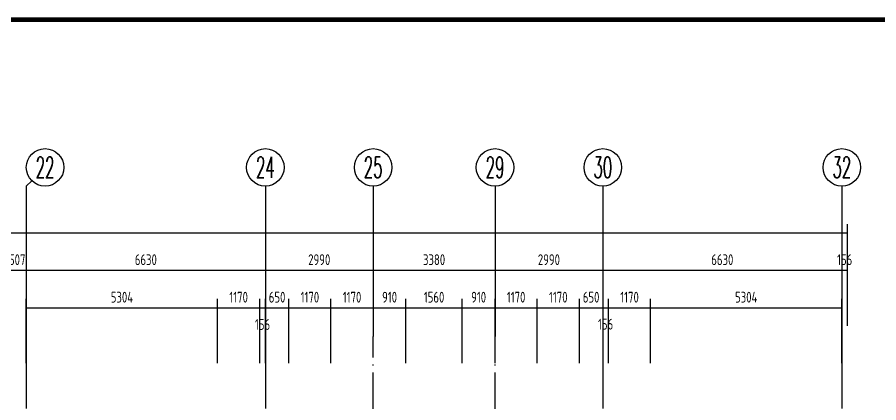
# Model space of a CAD drawing. Extents: x -726032 to 135930, y -151624 to 587044.
# Drawn here: x -569679 to -545783, y 520514 to 531209 of the extents above; entities that cross this region are included whole.
import ezdxf
from ezdxf.enums import TextEntityAlignment as Align

# ---------------------------------------------------------------- set-up
doc = ezdxf.new("R2010")
doc.units = 0
doc.header["$LTSCALE"] = 1000
doc.header["$MEASUREMENT"] = 0
doc.linetypes.add('DOTE', pattern=[2.42, 2, -0.2, 0.02, -0.2])
doc.layers.get('0').update_dxf_attribs({"linetype": 'CONTINUOUS'})
doc.layers.get('DEFPOINTS').update_dxf_attribs({"color": 1, "linetype": 'CONTINUOUS'})
for name, color, linetype in [('AXIS', 245, 'CONTINUOUS'), ('AXIS_TEXT', 7, 'CONTINUOUS'), ('DOTE', 8, 'DOTE'), ('PUB_DIM', 245, 'CONTINUOUS'), ('PUB_TITLE', 1, 'CONTINUOUS')]:
    doc.layers.add(name, color=color, linetype=linetype)
doc.styles.add('COMPLEX', font='COMPLEX')
doc.styles.add('DIM_FONT', font='isocp.shx', dxfattribs={"width": 0.8})
doc.dimstyles.new('AXIS', dxfattribs={"dimtxt": 300, "dimasz": 1, "dimexe": 250, "dimexo": 300, "dimgap": 150, "dimtad": 1, "dimdec": 0, "dimzin": 0, "dimdsep": 46, "dimtxsty": 'DIM_FONT', "dimcen": 0.09, "dimse1": 1, "dimse2": 1, "dimclrt": 142, "dimadec": 0, "dimazin": 0, "dimtfac": 1, "dimtdec": 0, "dimtix": 1, "dimtmove": 2, "dimatfit": 3, "dimfxl": 1, "dimtolj": 1, "dimtzin": 0, "dimarcsym": 0})
doc.dimstyles.new('DIMA', dxfattribs={"dimtxt": 300, "dimasz": 1, "dimexe": 250, "dimexo": 300, "dimgap": 150, "dimtad": 1, "dimdec": 0, "dimzin": 0, "dimdsep": 46, "dimtxsty": 'DIM_FONT', "dimcen": 0.09, "dimse1": 1, "dimclrt": 142, "dimadec": 0, "dimazin": 0, "dimtfac": 1, "dimtdec": 0, "dimtix": 1, "dimtmove": 2, "dimatfit": 3, "dimfxl": 1, "dimtolj": 1, "dimtzin": 0, "dimarcsym": 0})
doc.dimstyles.new('DIMB', dxfattribs={"dimtxt": 300, "dimasz": 1, "dimexe": 250, "dimexo": 300, "dimgap": 150, "dimtad": 1, "dimdec": 0, "dimzin": 0, "dimdsep": 46, "dimtxsty": 'DIM_FONT', "dimcen": 0.09, "dimse2": 1, "dimclrt": 142, "dimadec": 0, "dimazin": 0, "dimtfac": 1, "dimtdec": 0, "dimtix": 1, "dimtmove": 2, "dimatfit": 3, "dimfxl": 1, "dimtolj": 1, "dimtzin": 0, "dimarcsym": 0})
doc.dimstyles.new('DIMN', dxfattribs={"dimtxt": 300, "dimasz": 1, "dimexe": 250, "dimexo": 300, "dimgap": 150, "dimtad": 1, "dimdec": 0, "dimzin": 0, "dimdsep": 46, "dimtxsty": 'DIM_FONT', "dimcen": 0.09, "dimclrt": 142, "dimadec": 0, "dimazin": 0, "dimtfac": 1, "dimtdec": 0, "dimtix": 1, "dimtmove": 2, "dimatfit": 3, "dimfxl": 1, "dimtolj": 1, "dimtzin": 0, "dimarcsym": 0})

# ---------------------------------------------------------------- blocks, each defined once
blk = doc.blocks.new('*D123')
at = {"layer": 'DEFPOINTS', "color": 0, "transparency": 16777216}
for p in [(-555257, 523143), (-555257, 521312), (-554087, 521312)]:
    blk.add_point(p, dxfattribs=at)
at = {"layer": 'PUB_DIM', "color": 0, "lineweight": -2, "transparency": 16777216}
for p, q in [((-555257, 521612), (-555257, 523393)), ((-554087, 521612), (-554087, 523393)), ((-554088, 523143), (-555256, 523143))]:
    blk.add_line(p, q, dxfattribs=at)
at = {"layer": 'PUB_DIM', "color": 0, "transparency": 16777216}
for points in [[(-555256, 523144), (-555256, 523143), (-555257, 523143)], [(-554088, 523144), (-554088, 523143), (-554087, 523143)]]:
    blk.add_solid(points, dxfattribs=at)
at = {"layer": 'PUB_DIM', "color": 142, "transparency": 16777216, "insert": (-554672, 523443), "char_height": 300, "attachment_point": 5, "style": 'DIM_FONT'}
blk.add_mtext('\\A1;1170', dxfattribs=at)
blk = doc.blocks.new('*D2893')
at = {"layer": 'AXIS', "color": 0, "lineweight": -2, "transparency": 16777216}
blk.add_line((-553438, 524183), (-556426, 524183), dxfattribs=at)
at = {"layer": 'AXIS', "color": 0, "transparency": 16777216}
for points in [[(-556426, 524184), (-556426, 524183), (-556427, 524183)], [(-553438, 524184), (-553438, 524183), (-553437, 524183)]]:
    blk.add_solid(points, dxfattribs=at)
at = {"layer": 'DEFPOINTS', "color": 0, "transparency": 16777216}
for p in [(-556427, 524183), (-556427, 522352), (-553437, 522352)]:
    blk.add_point(p, dxfattribs=at)
at = {"layer": 'AXIS', "color": 142, "transparency": 16777216, "insert": (-554932, 524483), "char_height": 300, "attachment_point": 5, "style": 'DIM_FONT'}
blk.add_mtext('\\A1;2990', dxfattribs=at)
blk = doc.blocks.new('*D131')
at = {"layer": 'AXIS', "color": 0, "lineweight": -2, "transparency": 16777216}
for p, q in [((-615330, 522652), (-615330, 525473)), ((-546651, 522652), (-546651, 525473)), ((-546652, 525223), (-615329, 525223))]:
    blk.add_line(p, q, dxfattribs=at)
at = {"layer": 'AXIS', "color": 0, "transparency": 16777216}
for points in [[(-615329, 525224), (-615329, 525223), (-615330, 525223)], [(-546652, 525224), (-546652, 525223), (-546651, 525223)]]:
    blk.add_solid(points, dxfattribs=at)
at = {"layer": 'DEFPOINTS', "color": 0, "transparency": 16777216}
for p in [(-615330, 525223), (-615330, 522352), (-546651, 522352)]:
    blk.add_point(p, dxfattribs=at)
at = {"layer": 'AXIS', "color": 142, "transparency": 16777216, "insert": (-580990, 525523), "char_height": 300, "attachment_point": 5, "style": 'DIM_FONT'}
blk.add_mtext('\\A1;68679', dxfattribs=at)
blk = doc.blocks.new('*D431')
at = {"layer": 'DEFPOINTS', "color": 0, "transparency": 16777216}
for p in [(-569427, 523143), (-569427, 521312), (-564123, 521312)]:
    blk.add_point(p, dxfattribs=at)
at = {"layer": 'PUB_DIM', "color": 0, "lineweight": -2, "transparency": 16777216}
for p, q in [((-569427, 521612), (-569427, 523393)), ((-564123, 521612), (-564123, 523393)), ((-564124, 523143), (-569426, 523143))]:
    blk.add_line(p, q, dxfattribs=at)
at = {"layer": 'PUB_DIM', "color": 0, "transparency": 16777216}
for points in [[(-569426, 523144), (-569426, 523143), (-569427, 523143)], [(-564124, 523144), (-564124, 523143), (-564123, 523143)]]:
    blk.add_solid(points, dxfattribs=at)
at = {"layer": 'PUB_DIM', "color": 142, "transparency": 16777216, "insert": (-566775, 523443), "char_height": 300, "attachment_point": 5, "style": 'DIM_FONT'}
blk.add_mtext('\\A1;5304', dxfattribs=at)
blk = doc.blocks.new('*D3101')
at = {"layer": 'AXIS', "color": 0, "lineweight": -2, "transparency": 16777216}
blk.add_line((-562798, 524183), (-569426, 524183), dxfattribs=at)
at = {"layer": 'AXIS', "color": 0, "transparency": 16777216}
for points in [[(-569426, 524184), (-569426, 524183), (-569427, 524183)], [(-562798, 524184), (-562798, 524183), (-562797, 524183)]]:
    blk.add_solid(points, dxfattribs=at)
at = {"layer": 'DEFPOINTS', "color": 0, "transparency": 16777216}
for p in [(-569427, 524183), (-569427, 522352), (-562797, 522352)]:
    blk.add_point(p, dxfattribs=at)
at = {"layer": 'AXIS', "color": 142, "transparency": 16777216, "insert": (-566112, 524483), "char_height": 300, "attachment_point": 5, "style": 'DIM_FONT'}
blk.add_mtext('\\A1;6630', dxfattribs=at)
blk = doc.blocks.new('*D3102')
at = {"layer": 'AXIS', "color": 0, "lineweight": -2, "transparency": 16777216}
for p, q in [((-569935, 524183), (-569936, 524183)), ((-569427, 524183), (-569934, 524183)), ((-569426, 524183), (-569425, 524183))]:
    blk.add_line(p, q, dxfattribs=at)
at = {"layer": 'AXIS', "color": 0, "transparency": 16777216}
for points in [[(-569935, 524184), (-569935, 524183), (-569934, 524183)], [(-569426, 524184), (-569426, 524183), (-569427, 524183)]]:
    blk.add_solid(points, dxfattribs=at)
at = {"layer": 'DEFPOINTS', "color": 0, "transparency": 16777216}
for p in [(-569934, 524183), (-569934, 522352), (-569427, 522352)]:
    blk.add_point(p, dxfattribs=at)
at = {"layer": 'AXIS', "color": 142, "transparency": 16777216, "insert": (-569680, 524483), "char_height": 300, "attachment_point": 5, "style": 'DIM_FONT'}
blk.add_mtext('\\A1;507', dxfattribs=at)
blk = doc.blocks.new('_AXISO2')
blk.add_line((0.354, 0.146), (0.5, 0))
blk.add_circle((0, 0.5), 0.5)
at = {"layer": 'AXIS_TEXT', "style": 'COMPLEX', "width": 1.041667}
blk.add_attdef('A', text='', height=0.56, dxfattribs=at).set_placement((-0.25, 0.22), (0.25, 0.22), align=Align.FIT)
blk = doc.blocks.new('*D446')
at = {"layer": 'DEFPOINTS', "color": 0, "transparency": 16777216}
for p in [(-558897, 523143), (-558897, 521312), (-557337, 521312)]:
    blk.add_point(p, dxfattribs=at)
at = {"layer": 'PUB_DIM', "color": 0, "lineweight": -2, "transparency": 16777216}
for p, q in [((-558897, 521612), (-558897, 523393)), ((-557337, 521612), (-557337, 523393)), ((-557338, 523143), (-558896, 523143))]:
    blk.add_line(p, q, dxfattribs=at)
at = {"layer": 'PUB_DIM', "color": 0, "transparency": 16777216}
for points in [[(-558896, 523144), (-558896, 523143), (-558897, 523143)], [(-557338, 523144), (-557338, 523143), (-557337, 523143)]]:
    blk.add_solid(points, dxfattribs=at)
at = {"layer": 'PUB_DIM', "color": 142, "transparency": 16777216, "insert": (-558117, 523443), "char_height": 300, "attachment_point": 5, "style": 'DIM_FONT'}
blk.add_mtext('\\A1;1560', dxfattribs=at)
blk = doc.blocks.new('*D3546')
at = {"layer": 'DEFPOINTS', "color": 0, "transparency": 16777216}
for p in [(-559807, 523143), (-559807, 521312), (-558897, 521312)]:
    blk.add_point(p, dxfattribs=at)
at = {"layer": 'PUB_DIM', "color": 0, "lineweight": -2, "transparency": 16777216}
for p, q in [((-558897, 521612), (-558897, 523393)), ((-558898, 523143), (-559806, 523143))]:
    blk.add_line(p, q, dxfattribs=at)
at = {"layer": 'PUB_DIM', "color": 0, "transparency": 16777216}
for points in [[(-559806, 523144), (-559806, 523143), (-559807, 523143)], [(-558898, 523144), (-558898, 523143), (-558897, 523143)]]:
    blk.add_solid(points, dxfattribs=at)
at = {"layer": 'PUB_DIM', "color": 142, "transparency": 16777216, "insert": (-559352, 523443), "char_height": 300, "attachment_point": 5, "style": 'DIM_FONT'}
blk.add_mtext('\\A1;910', dxfattribs=at)
blk = doc.blocks.new('*D447')
at = {"layer": 'DEFPOINTS', "color": 0, "transparency": 16777216}
for p in [(-562797, 523143), (-562797, 521312), (-562147, 521312)]:
    blk.add_point(p, dxfattribs=at)
at = {"layer": 'PUB_DIM', "color": 0, "lineweight": -2, "transparency": 16777216}
for p, q in [((-562797, 521612), (-562797, 523393)), ((-562147, 521612), (-562147, 523393)), ((-562798, 523143), (-562799, 523143)), ((-562147, 523143), (-562797, 523143)), ((-562146, 523143), (-562145, 523143))]:
    blk.add_line(p, q, dxfattribs=at)
at = {"layer": 'PUB_DIM', "color": 0, "transparency": 16777216}
for points in [[(-562798, 523144), (-562798, 523143), (-562797, 523143)], [(-562146, 523144), (-562146, 523143), (-562147, 523143)]]:
    blk.add_solid(points, dxfattribs=at)
at = {"layer": 'PUB_DIM', "color": 142, "transparency": 16777216, "insert": (-562472, 523443), "char_height": 300, "attachment_point": 5, "style": 'DIM_FONT'}
blk.add_mtext('\\A1;650', dxfattribs=at)
blk = doc.blocks.new('*D448')
at = {"layer": 'DEFPOINTS', "color": 0, "transparency": 16777216}
for p in [(-562953, 523143), (-562953, 521312), (-562797, 521312)]:
    blk.add_point(p, dxfattribs=at)
at = {"layer": 'PUB_DIM', "color": 0, "lineweight": -2, "transparency": 16777216}
for p, q in [((-562953, 521612), (-562953, 523393)), ((-562797, 521612), (-562797, 523393)), ((-562954, 523143), (-562955, 523143)), ((-562797, 523143), (-562953, 523143)), ((-562796, 523143), (-562795, 523143))]:
    blk.add_line(p, q, dxfattribs=at)
at = {"layer": 'PUB_DIM', "color": 0, "transparency": 16777216}
for points in [[(-562954, 523144), (-562954, 523143), (-562953, 523143)], [(-562796, 523144), (-562796, 523143), (-562797, 523143)]]:
    blk.add_solid(points, dxfattribs=at)
at = {"layer": 'PUB_DIM', "color": 142, "transparency": 16777216, "insert": (-562875, 522685), "char_height": 300, "attachment_point": 5, "style": 'DIM_FONT'}
blk.add_mtext('\\A1;156', dxfattribs=at)
blk = doc.blocks.new('*D449')
at = {"layer": 'DEFPOINTS', "color": 0, "transparency": 16777216}
for p in [(-562147, 523143), (-562147, 521312), (-560977, 521312)]:
    blk.add_point(p, dxfattribs=at)
at = {"layer": 'PUB_DIM', "color": 0, "lineweight": -2, "transparency": 16777216}
for p, q in [((-562147, 521612), (-562147, 523393)), ((-560977, 521612), (-560977, 523393)), ((-560978, 523143), (-562146, 523143))]:
    blk.add_line(p, q, dxfattribs=at)
at = {"layer": 'PUB_DIM', "color": 0, "transparency": 16777216}
for points in [[(-562146, 523144), (-562146, 523143), (-562147, 523143)], [(-560978, 523144), (-560978, 523143), (-560977, 523143)]]:
    blk.add_solid(points, dxfattribs=at)
at = {"layer": 'PUB_DIM', "color": 142, "transparency": 16777216, "insert": (-561562, 523443), "char_height": 300, "attachment_point": 5, "style": 'DIM_FONT'}
blk.add_mtext('\\A1;1170', dxfattribs=at)
blk = doc.blocks.new('*D3104')
at = {"layer": 'AXIS', "color": 0, "lineweight": -2, "transparency": 16777216}
blk.add_line((-559808, 524183), (-562796, 524183), dxfattribs=at)
at = {"layer": 'AXIS', "color": 0, "transparency": 16777216}
for points in [[(-562796, 524184), (-562796, 524183), (-562797, 524183)], [(-559808, 524184), (-559808, 524183), (-559807, 524183)]]:
    blk.add_solid(points, dxfattribs=at)
at = {"layer": 'DEFPOINTS', "color": 0, "transparency": 16777216}
for p in [(-562797, 524183), (-562797, 522352), (-559807, 522352)]:
    blk.add_point(p, dxfattribs=at)
at = {"layer": 'AXIS', "color": 142, "transparency": 16777216, "insert": (-561302, 524483), "char_height": 300, "attachment_point": 5, "style": 'DIM_FONT'}
blk.add_mtext('\\A1;2990', dxfattribs=at)
blk = doc.blocks.new('*D1675')
at = {"layer": 'DEFPOINTS', "color": 0, "transparency": 16777216}
for p in [(-560977, 523143), (-560977, 521312), (-559807, 521312)]:
    blk.add_point(p, dxfattribs=at)
at = {"layer": 'PUB_DIM', "color": 0, "lineweight": -2, "transparency": 16777216}
for p, q in [((-560977, 521612), (-560977, 523393)), ((-559808, 523143), (-560976, 523143))]:
    blk.add_line(p, q, dxfattribs=at)
at = {"layer": 'PUB_DIM', "color": 0, "transparency": 16777216}
for points in [[(-560976, 523144), (-560976, 523143), (-560977, 523143)], [(-559808, 523144), (-559808, 523143), (-559807, 523143)]]:
    blk.add_solid(points, dxfattribs=at)
at = {"layer": 'PUB_DIM', "color": 142, "transparency": 16777216, "insert": (-560392, 523443), "char_height": 300, "attachment_point": 5, "style": 'DIM_FONT'}
blk.add_mtext('\\A1;1170', dxfattribs=at)
blk = doc.blocks.new('_AXISO')
blk.add_circle((0, 0), 0.5)
at = {"layer": 'AXIS_TEXT', "style": 'COMPLEX', "width": 1.041667}
blk.add_attdef('A', text='', height=0.56, dxfattribs=at).set_placement((-0.25, -0.28), (0.25, -0.28), align=Align.FIT)
blk = doc.blocks.new('*D452')
at = {"layer": 'DEFPOINTS', "color": 0, "transparency": 16777216}
for p in [(-564123, 523143), (-564123, 521312), (-562953, 521312)]:
    blk.add_point(p, dxfattribs=at)
at = {"layer": 'PUB_DIM', "color": 0, "lineweight": -2, "transparency": 16777216}
for p, q in [((-564123, 521612), (-564123, 523393)), ((-562953, 521612), (-562953, 523393)), ((-562954, 523143), (-564122, 523143))]:
    blk.add_line(p, q, dxfattribs=at)
at = {"layer": 'PUB_DIM', "color": 0, "transparency": 16777216}
for points in [[(-564122, 523144), (-564122, 523143), (-564123, 523143)], [(-562954, 523144), (-562954, 523143), (-562953, 523143)]]:
    blk.add_solid(points, dxfattribs=at)
at = {"layer": 'PUB_DIM', "color": 142, "transparency": 16777216, "insert": (-563538, 523443), "char_height": 300, "attachment_point": 5, "style": 'DIM_FONT'}
blk.add_mtext('\\A1;1170', dxfattribs=at)
blk = doc.blocks.new('*D1676')
at = {"layer": 'DEFPOINTS', "color": 0, "transparency": 16777216}
for p in [(-557337, 523143), (-557337, 521312), (-556427, 521312)]:
    blk.add_point(p, dxfattribs=at)
at = {"layer": 'PUB_DIM', "color": 0, "lineweight": -2, "transparency": 16777216}
for p, q in [((-557337, 521612), (-557337, 523393)), ((-556428, 523143), (-557336, 523143))]:
    blk.add_line(p, q, dxfattribs=at)
at = {"layer": 'PUB_DIM', "color": 0, "transparency": 16777216}
for points in [[(-557336, 523144), (-557336, 523143), (-557337, 523143)], [(-556428, 523144), (-556428, 523143), (-556427, 523143)]]:
    blk.add_solid(points, dxfattribs=at)
at = {"layer": 'PUB_DIM', "color": 142, "transparency": 16777216, "insert": (-556882, 523443), "char_height": 300, "attachment_point": 5, "style": 'DIM_FONT'}
blk.add_mtext('\\A1;910', dxfattribs=at)
blk = doc.blocks.new('*D3107')
at = {"layer": 'AXIS', "color": 0, "lineweight": -2, "transparency": 16777216}
blk.add_line((-556428, 524183), (-559806, 524183), dxfattribs=at)
at = {"layer": 'AXIS', "color": 0, "transparency": 16777216}
for points in [[(-559806, 524184), (-559806, 524183), (-559807, 524183)], [(-556428, 524184), (-556428, 524183), (-556427, 524183)]]:
    blk.add_solid(points, dxfattribs=at)
at = {"layer": 'DEFPOINTS', "color": 0, "transparency": 16777216}
for p in [(-559807, 524183), (-559807, 522352), (-556427, 522352)]:
    blk.add_point(p, dxfattribs=at)
at = {"layer": 'AXIS', "color": 142, "transparency": 16777216, "insert": (-558117, 524483), "char_height": 300, "attachment_point": 5, "style": 'DIM_FONT'}
blk.add_mtext('\\A1;3380', dxfattribs=at)
blk = doc.blocks.new('*D454')
at = {"layer": 'DEFPOINTS', "color": 0, "transparency": 16777216}
for p in [(-556427, 523143), (-556427, 521312), (-555257, 521312)]:
    blk.add_point(p, dxfattribs=at)
at = {"layer": 'PUB_DIM', "color": 0, "lineweight": -2, "transparency": 16777216}
for p, q in [((-556427, 521612), (-556427, 523393)), ((-555257, 521612), (-555257, 523393)), ((-555258, 523143), (-556426, 523143))]:
    blk.add_line(p, q, dxfattribs=at)
at = {"layer": 'PUB_DIM', "color": 0, "transparency": 16777216}
for points in [[(-556426, 523144), (-556426, 523143), (-556427, 523143)], [(-555258, 523144), (-555258, 523143), (-555257, 523143)]]:
    blk.add_solid(points, dxfattribs=at)
at = {"layer": 'PUB_DIM', "color": 142, "transparency": 16777216, "insert": (-555842, 523443), "char_height": 300, "attachment_point": 5, "style": 'DIM_FONT'}
blk.add_mtext('\\A1;1170', dxfattribs=at)
blk = doc.blocks.new('*D3160')
at = {"layer": 'AXIS', "color": 0, "lineweight": -2, "transparency": 16777216}
for p, q in [((-546808, 524183), (-546809, 524183)), ((-546651, 524183), (-546807, 524183)), ((-546650, 524183), (-546649, 524183))]:
    blk.add_line(p, q, dxfattribs=at)
at = {"layer": 'AXIS', "color": 0, "transparency": 16777216}
for points in [[(-546808, 524184), (-546808, 524183), (-546807, 524183)], [(-546650, 524184), (-546650, 524183), (-546651, 524183)]]:
    blk.add_solid(points, dxfattribs=at)
at = {"layer": 'DEFPOINTS', "color": 0, "transparency": 16777216}
for p in [(-546807, 524183), (-546807, 522352), (-546651, 522352)]:
    blk.add_point(p, dxfattribs=at)
at = {"layer": 'AXIS', "color": 142, "transparency": 16777216, "insert": (-546729, 524483), "char_height": 300, "attachment_point": 5, "style": 'DIM_FONT'}
blk.add_mtext('\\A1;156', dxfattribs=at)
blk = doc.blocks.new('*D3555')
at = {"layer": 'DEFPOINTS', "color": 0, "transparency": 16777216}
for p in [(-553437, 523143), (-553437, 521312), (-553281, 521312)]:
    blk.add_point(p, dxfattribs=at)
at = {"layer": 'PUB_DIM', "color": 0, "lineweight": -2, "transparency": 16777216}
for p, q in [((-553281, 521612), (-553281, 523393)), ((-553438, 523143), (-553439, 523143)), ((-553281, 523143), (-553437, 523143)), ((-553280, 523143), (-553279, 523143))]:
    blk.add_line(p, q, dxfattribs=at)
at = {"layer": 'PUB_DIM', "color": 0, "transparency": 16777216}
for points in [[(-553438, 523144), (-553438, 523143), (-553437, 523143)], [(-553280, 523144), (-553280, 523143), (-553281, 523143)]]:
    blk.add_solid(points, dxfattribs=at)
at = {"layer": 'PUB_DIM', "color": 142, "transparency": 16777216, "insert": (-553359, 522694), "char_height": 300, "attachment_point": 5, "style": 'DIM_FONT'}
blk.add_mtext('\\A1;156', dxfattribs=at)
blk = doc.blocks.new('*D1685')
at = {"layer": 'DEFPOINTS', "color": 0, "transparency": 16777216}
for p in [(-554087, 523143), (-554087, 521312), (-553437, 521312)]:
    blk.add_point(p, dxfattribs=at)
at = {"layer": 'PUB_DIM', "color": 0, "lineweight": -2, "transparency": 16777216}
for p, q in [((-554087, 521612), (-554087, 523393)), ((-554088, 523143), (-554089, 523143)), ((-553437, 523143), (-554087, 523143)), ((-553436, 523143), (-553435, 523143))]:
    blk.add_line(p, q, dxfattribs=at)
at = {"layer": 'PUB_DIM', "color": 0, "transparency": 16777216}
for points in [[(-554088, 523144), (-554088, 523143), (-554087, 523143)], [(-553436, 523144), (-553436, 523143), (-553437, 523143)]]:
    blk.add_solid(points, dxfattribs=at)
at = {"layer": 'PUB_DIM', "color": 142, "transparency": 16777216, "insert": (-553762, 523443), "char_height": 300, "attachment_point": 5, "style": 'DIM_FONT'}
blk.add_mtext('\\A1;650', dxfattribs=at)
blk = doc.blocks.new('*D481')
at = {"layer": 'DEFPOINTS', "color": 0, "transparency": 16777216}
for p in [(-553281, 523143), (-553281, 521312), (-552111, 521312)]:
    blk.add_point(p, dxfattribs=at)
at = {"layer": 'PUB_DIM', "color": 0, "lineweight": -2, "transparency": 16777216}
for p, q in [((-553281, 521612), (-553281, 523393)), ((-552111, 521612), (-552111, 523393)), ((-552112, 523143), (-553280, 523143))]:
    blk.add_line(p, q, dxfattribs=at)
at = {"layer": 'PUB_DIM', "color": 0, "transparency": 16777216}
for points in [[(-553280, 523144), (-553280, 523143), (-553281, 523143)], [(-552112, 523144), (-552112, 523143), (-552111, 523143)]]:
    blk.add_solid(points, dxfattribs=at)
at = {"layer": 'PUB_DIM', "color": 142, "transparency": 16777216, "insert": (-552696, 523443), "char_height": 300, "attachment_point": 5, "style": 'DIM_FONT'}
blk.add_mtext('\\A1;1170', dxfattribs=at)
blk = doc.blocks.new('*D483')
at = {"layer": 'DEFPOINTS', "color": 0, "transparency": 16777216}
for p in [(-552111, 523143), (-552111, 521312), (-546807, 521312)]:
    blk.add_point(p, dxfattribs=at)
at = {"layer": 'PUB_DIM', "color": 0, "lineweight": -2, "transparency": 16777216}
for p, q in [((-552111, 521612), (-552111, 523393)), ((-546807, 521612), (-546807, 523393)), ((-546808, 523143), (-552110, 523143))]:
    blk.add_line(p, q, dxfattribs=at)
at = {"layer": 'PUB_DIM', "color": 0, "transparency": 16777216}
for points in [[(-552110, 523144), (-552110, 523143), (-552111, 523143)], [(-546808, 523144), (-546808, 523143), (-546807, 523143)]]:
    blk.add_solid(points, dxfattribs=at)
at = {"layer": 'PUB_DIM', "color": 142, "transparency": 16777216, "insert": (-549459, 523443), "char_height": 300, "attachment_point": 5, "style": 'DIM_FONT'}
blk.add_mtext('\\A1;5304', dxfattribs=at)
blk = doc.blocks.new('*D3161')
at = {"layer": 'AXIS', "color": 0, "lineweight": -2, "transparency": 16777216}
blk.add_line((-546808, 524183), (-553436, 524183), dxfattribs=at)
at = {"layer": 'AXIS', "color": 0, "transparency": 16777216}
for points in [[(-553436, 524184), (-553436, 524183), (-553437, 524183)], [(-546808, 524184), (-546808, 524183), (-546807, 524183)]]:
    blk.add_solid(points, dxfattribs=at)
at = {"layer": 'DEFPOINTS', "color": 0, "transparency": 16777216}
for p in [(-553437, 524183), (-553437, 522352), (-546807, 522352)]:
    blk.add_point(p, dxfattribs=at)
at = {"layer": 'AXIS', "color": 142, "transparency": 16777216, "insert": (-550122, 524483), "char_height": 300, "attachment_point": 5, "style": 'DIM_FONT'}
blk.add_mtext('\\A1;6630', dxfattribs=at)

msp = doc.modelspace()

# ---------------------------------------------------------------- linework, layer by layer
at = {"layer": 'AXIS'}
for p, q in [((-569426.9, 526523.4), (-569426.9, 522352)), ((-562796.9, 526523.4), (-562796.9, 522352)), ((-559806.9, 526523.4), (-559806.9, 522352)), ((-556426.9, 526523.4), (-556426.9, 522352)), ((-553436.9, 526523.4), (-553436.9, 522352)), ((-546806.9, 526523.4), (-546806.9, 522352))]:
    msp.add_line(p, q, dxfattribs=at)
at = {"layer": 'DOTE'}
for p, q in [((-569426.9, 522352), (-569426.9, 491880.4)), ((-562796.9, 522352), (-562796.9, 491880.4)), ((-559806.9, 507252.4), (-559806.9, 522352)), ((-556426.9, 507252.4), (-556426.9, 522352)), ((-553436.9, 522352), (-553436.9, 491880.4)), ((-546806.9, 522352), (-546806.9, 491880.4))]:
    msp.add_line(p, q, dxfattribs=at)
at = {"layer": 'PUB_TITLE', "const_width": 130}
msp.add_lwpolyline([(-626842.4, 479143.9), (-534152.4, 479143.9), (-534152.4, 531143.9), (-626842.4, 531143.9)], close=True, dxfattribs=at)

# ---------------------------------------------------------------- block references
at = {"layer": 'AXIS'}
ref = msp.add_blockref('_AXISO2', (-569426.9, 527043.4), dxfattribs=dict(at, xscale=1040, yscale=1040, zscale=1040, rotation=270))
ref.add_attrib('A', '22', dxfattribs={"layer": 'AXIS_TEXT', "height": 582.4, "style": 'COMPLEX', "width": 0.551471}).set_placement((-569166.9, 526752.2), (-568646.9, 526752.2), align=Align.FIT)
ref = msp.add_blockref('_AXISO', (-562796.9, 527043.4), dxfattribs=dict(at, xscale=1040, yscale=1040, zscale=1040))
ref.add_attrib('A', '24', dxfattribs={"layer": 'AXIS_TEXT', "height": 582.4, "style": 'COMPLEX', "width": 0.520833}).set_placement((-563056.9, 526752.2), (-562536.9, 526752.2), align=Align.FIT)
ref = msp.add_blockref('_AXISO', (-559806.9, 527043.4), dxfattribs=dict(at, xscale=1040, yscale=1040, zscale=1040))
ref.add_attrib('A', '25', dxfattribs={"layer": 'AXIS_TEXT', "height": 582.4, "style": 'COMPLEX', "width": 0.551471}).set_placement((-560066.9, 526752.2), (-559546.9, 526752.2), align=Align.FIT)
ref = msp.add_blockref('_AXISO', (-556426.9, 527043.4), dxfattribs=dict(at, xscale=1040, yscale=1040, zscale=1040))
ref.add_attrib('A', '29', dxfattribs={"layer": 'AXIS_TEXT', "height": 582.4, "style": 'COMPLEX', "width": 0.551471}).set_placement((-556686.9, 526752.2), (-556166.9, 526752.2), align=Align.FIT)
ref = msp.add_blockref('_AXISO', (-553436.9, 527043.4), dxfattribs=dict(at, xscale=1040, yscale=1040, zscale=1040))
ref.add_attrib('A', '30', dxfattribs={"layer": 'AXIS_TEXT', "height": 582.4, "style": 'COMPLEX', "width": 0.568182}).set_placement((-553696.9, 526752.2), (-553176.9, 526752.2), align=Align.FIT)
ref = msp.add_blockref('_AXISO', (-546806.9, 527043.4), dxfattribs=dict(at, xscale=1040, yscale=1040, zscale=1040))
ref.add_attrib('A', '32', dxfattribs={"layer": 'AXIS_TEXT', "height": 582.4, "style": 'COMPLEX', "width": 0.568182}).set_placement((-547066.9, 526752.2), (-546546.9, 526752.2), align=Align.FIT)

# ---------------------------------------------------------------- dimensions: what is measured, and where the dimension line sits
dim = msp.add_aligned_dim(p1=(-546650.9, 522352), p2=(-615329.9, 522352), distance=-2871.4, dimstyle='DIMN', dxfattribs=at)
dim.commit()
dim.dimension.update_dxf_attribs({"geometry": '*D131', "text_midpoint": (-580990.4, 525523.4)})
for base, p1, p2, picture, middle in [((-569933.9, 524183.4), (-569426.9, 522352), (-569933.9, 522352), '*D3102', (-569680.4, 524483.4)), ((-569426.9, 524183.4), (-562796.9, 522352), (-569426.9, 522352), '*D3101', (-566111.9, 524483.4)), ((-562796.9, 524183.4), (-559806.9, 522352), (-562796.9, 522352), '*D3104', (-561301.9, 524483.4)), ((-559806.9, 524183.4), (-556426.9, 522352), (-559806.9, 522352), '*D3107', (-558116.9, 524483.4)), ((-556426.9, 524183.4), (-553436.9, 522352), (-556426.9, 522352), '*D2893', (-554931.9, 524483.4)), ((-553436.9, 524183.4), (-546806.9, 522352), (-553436.9, 522352), '*D3161', (-550121.9, 524483.4)), ((-546806.9, 524183.4), (-546650.9, 522352), (-546806.9, 522352), '*D3160', (-546728.9, 524483.4))]:
    dim = msp.add_linear_dim(base=base, p1=p1, p2=p2, dimstyle='AXIS', dxfattribs=at)
    dim.commit()
    dim.dimension.update_dxf_attribs({"geometry": picture, "text_midpoint": middle})
at = {"layer": 'PUB_DIM'}
for base, p1, p2, dimstyle, picture, middle in [((-569426.9, 523143.4), (-564122.9, 521312), (-569426.9, 521312), 'DIMN', '*D431', (-566774.9, 523443.4)), ((-564122.9, 523143.4), (-562952.9, 521312), (-564122.9, 521312), 'DIMN', '*D452', (-563537.9, 523443.4)), ((-562796.9, 523143.4), (-562146.9, 521312), (-562796.9, 521312), 'DIMN', '*D447', (-562471.9, 523443.4)), ((-562146.9, 523143.4), (-560976.9, 521312), (-562146.9, 521312), 'DIMN', '*D449', (-561561.9, 523443.4)), ((-560976.9, 523143.4), (-559806.9, 521312), (-560976.9, 521312), 'DIMA', '*D1675', (-560391.9, 523443.4)), ((-559806.9, 523143.4), (-558896.9, 521312), (-559806.9, 521312), 'DIMB', '*D3546', (-559351.9, 523443.4)), ((-558896.9, 523143.4), (-557336.9, 521312), (-558896.9, 521312), 'DIMN', '*D446', (-558116.9, 523443.4)), ((-557336.9, 523143.4), (-556426.9, 521312), (-557336.9, 521312), 'DIMA', '*D1676', (-556881.9, 523443.4)), ((-556426.9, 523143.4), (-555256.9, 521312), (-556426.9, 521312), 'DIMN', '*D454', (-555841.9, 523443.4)), ((-555256.9, 523143.4), (-554086.9, 521312), (-555256.9, 521312), 'DIMN', '*D123', (-554671.9, 523443.4)), ((-554086.9, 523143.4), (-553436.9, 521312), (-554086.9, 521312), 'DIMA', '*D1685', (-553761.9, 523443.4)), ((-553280.9, 523143.4), (-552110.9, 521312), (-553280.9, 521312), 'DIMN', '*D481', (-552695.9, 523443.4)), ((-552110.9, 523143.4), (-546806.9, 521312), (-552110.9, 521312), 'DIMN', '*D483', (-549458.9, 523443.4))]:
    dim = msp.add_linear_dim(base=base, p1=p1, p2=p2, dimstyle=dimstyle, dxfattribs=at)
    dim.commit()
    dim.dimension.update_dxf_attribs({"geometry": picture, "text_midpoint": middle})
for base, p1, p2, dimstyle, picture, middle in [((-562952.9, 523143.4), (-562796.9, 521312), (-562952.9, 521312), 'DIMN', '*D448', (-562874.9, 522685.4)), ((-553436.9, 523143.4), (-553280.9, 521312), (-553436.9, 521312), 'DIMB', '*D3555', (-553358.9, 522693.5))]:
    dim = msp.add_linear_dim(base=base, p1=p1, p2=p2, dimstyle=dimstyle, dxfattribs=at)
    dim.commit()
    dim.dimension.update_dxf_attribs({"geometry": picture, "text_midpoint": middle, "dimtype": 160})

doc.saveas('drawing.dxf')
